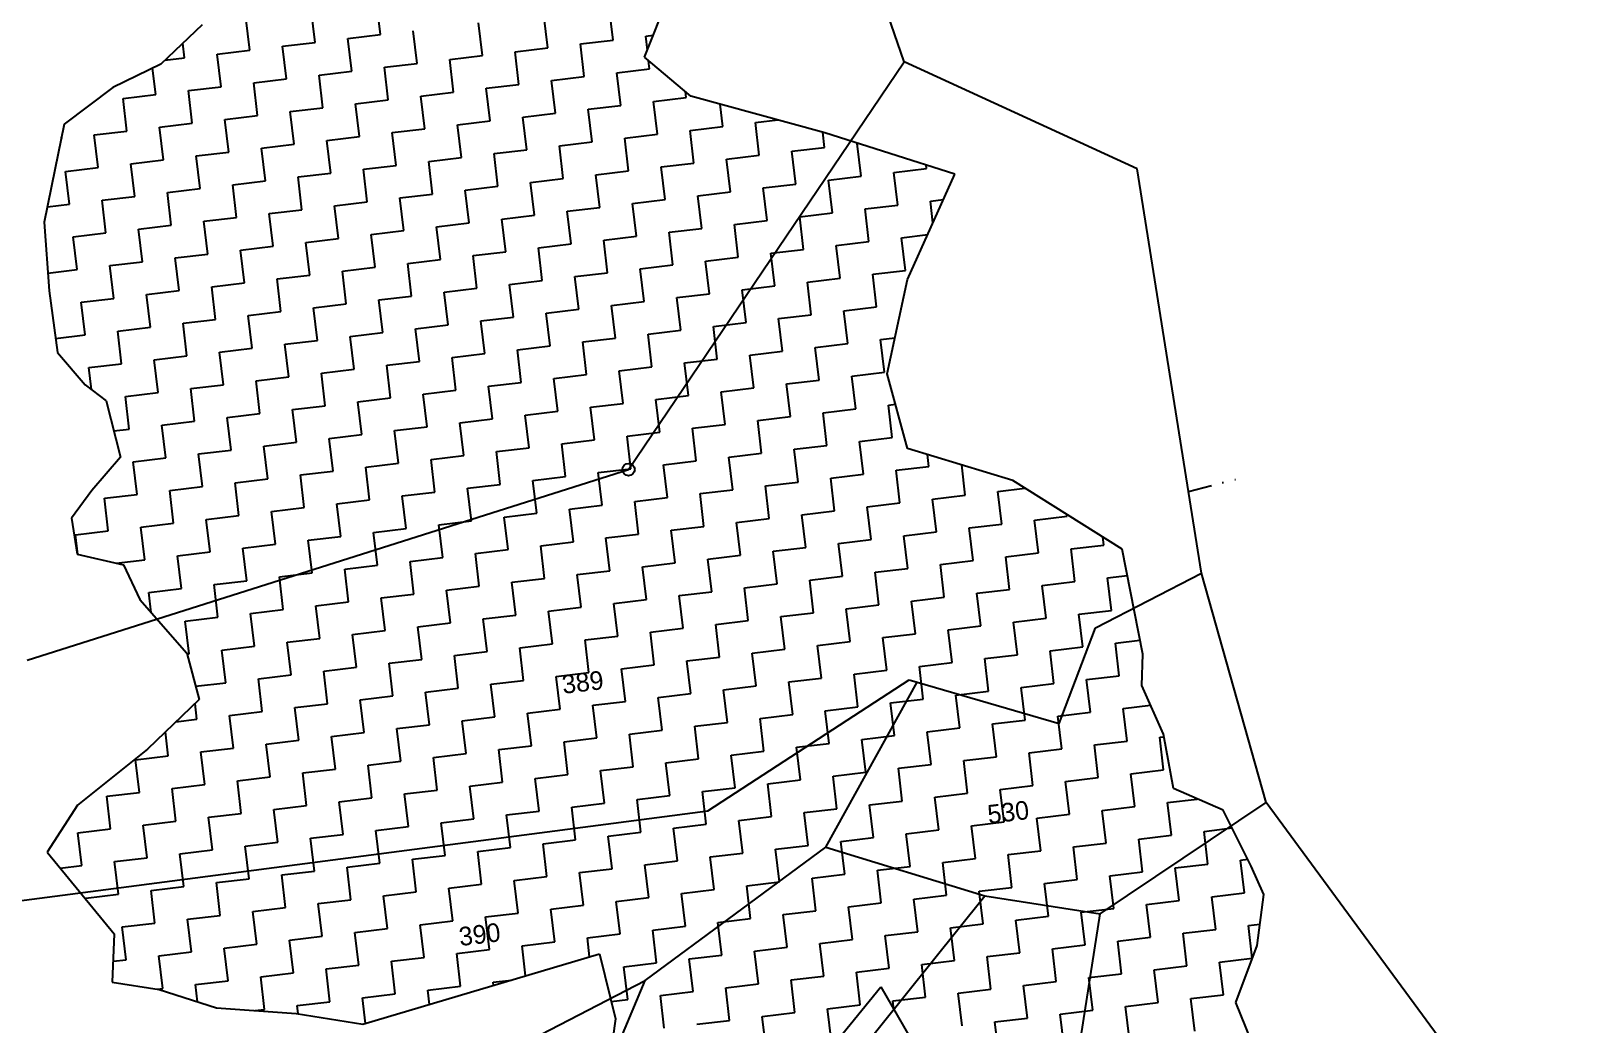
# Model space of a CAD drawing. Header units: metres. Extents: x 317022 to 318987, y 1871527 to 1873424.
# Drawn here: x 318436.3 to 318760.7, y 1873038.4 to 1873248.2 of the extents above; entities that cross this region are included whole.
import ezdxf

# ---------------------------------------------------------------- set-up
doc = ezdxf.new("R2010")
doc.units = ezdxf.units.M
doc.linetypes.add('DIVIDE', pattern=[1.25, 0.5, -0.25, 0, -0.25, 0, -0.25])
for name, color, linetype in [('POLY_HATCH', 12, 'Continuous'), ('POLY_PARCEL', 6, 'Continuous'), ('TEXT_PARCEL', 7, 'Continuous'), ('V_BOUND_LINE', 7, 'Continuous'), ('V_DIVIDE_LINE', 7, 'DIVIDE')]:
    doc.layers.add(name, color=color, linetype=linetype)
doc.styles.add('TEXT_MAP', font='')
doc.styles.get('TEXT_MAP').set_extended_font_data('Kruti Dev 050')

msp = doc.modelspace()

# ---------------------------------------------------------------- linework, layer by layer
msp.add_circle((318562.6, 1873155.57), 1.3)
at = {"layer": 'POLY_HATCH'}
for p, q in [((318565.97, 1873242.62), (318574.59, 1873264.22)), ((318472.55, 1873249.47), (318463.77, 1873241.17)), ((318575.76, 1873234.39), (318565.97, 1873242.62)), ((318463.77, 1873241.17), (318453.64, 1873236.27)), ((318453.64, 1873236.27), (318443.38, 1873228.51)), ((318604.05, 1873226.69), (318575.76, 1873234.39)), ((318443.38, 1873228.51), (318441.43, 1873218.88)), ((318631.52, 1873217.95), (318604.05, 1873226.69)), ((318441.43, 1873218.88), (318439.18, 1873207.79)), ((318621.55, 1873195.71), (318631.52, 1873217.95)), ((318439.18, 1873207.79), (318440.19, 1873193.28)), ((318617.25, 1873175.81), (318621.55, 1873195.71)), ((318440.19, 1873193.28), (318441.97, 1873180.29)), ((318441.97, 1873180.29), (318447.78, 1873173.49)), ((318621.51, 1873160.02), (318617.25, 1873175.81)), ((318447.78, 1873173.49), (318452.23, 1873170.09)), ((318452.23, 1873170.09), (318455.31, 1873158.21)), ((318455.31, 1873158.21), (318449.25, 1873151.18)), ((318643.74, 1873153.27), (318621.51, 1873160.02)), ((318666.89, 1873138.78), (318643.74, 1873153.27)), ((318449.25, 1873151.18), (318444.95, 1873145.32)), ((318444.95, 1873145.32), (318446.09, 1873137.72)), ((318671.2, 1873116.57), (318666.89, 1873138.78)), ((318446.09, 1873137.72), (318455.88, 1873135.44)), ((318455.88, 1873135.44), (318459.37, 1873128.12)), ((318459.37, 1873128.12), (318469.29, 1873116.81)), ((318469.29, 1873116.81), (318471.88, 1873107.01)), ((318671.02, 1873110.01), (318671.2, 1873116.57)), ((318675.58, 1873099.73), (318671.02, 1873110.01)), ((318471.88, 1873107.01), (318460.98, 1873096.55)), ((318677.67, 1873088.2), (318675.58, 1873099.73)), ((318460.98, 1873096.55), (318446.21, 1873084.69)), ((318688.21, 1873083.63), (318677.67, 1873088.2)), ((318446.21, 1873084.69), (318439.77, 1873074.76)), ((318694.13, 1873071.84), (318688.21, 1873083.63)), ((318439.77, 1873074.76), (318453.96, 1873057.54)), ((318696.75, 1873065.85), (318694.13, 1873071.84)), ((318695.41, 1873055.11), (318696.75, 1873065.85)), ((318453.96, 1873057.54), (318453.51, 1873047.37)), ((318690.9, 1873043.03), (318695.41, 1873055.11)), ((318506.47, 1873038.45), (318556.48, 1873053.32)), ((318556.48, 1873053.32), (318559.85, 1873039.58)), ((318453.51, 1873047.37), (318463.45, 1873045.82)), ((318463.45, 1873045.82), (318475.58, 1873041.91)), ((318605.37, 1873033.47), (318615.87, 1873046.37)), ((318615.87, 1873046.37), (318624.4, 1873031.6)), ((318475.58, 1873041.91), (318492.39, 1873040.7)), ((318695.27, 1873032.25), (318690.9, 1873043.03)), ((318492.39, 1873040.7), (318506.47, 1873038.45)), ((318559.85, 1873039.58), (318558.2, 1873027.87))]:
    msp.add_line(p, q, dxfattribs=at)
at = {"layer": 'POLY_HATCH', "linetype": 'Continuous'}
for p, q in [((318496.4, 1873245.76), (318495.58, 1873252.66)), ((318510.2, 1873247.4), (318509.38, 1873254.3)), ((318559.32, 1873246.25), (318558.5, 1873253.15)), ((318482.61, 1873244.12), (318481.78, 1873251.02)), ((318531.72, 1873242.97), (318530.9, 1873249.86)), ((318545.52, 1873244.61), (318544.7, 1873251.51)), ((318468.81, 1873242.48), (318468.44, 1873245.58)), ((318489.5, 1873244.94), (318496.4, 1873245.76)), ((318503.3, 1873246.58), (318510.2, 1873247.4)), ((318504.12, 1873239.68), (318503.3, 1873246.58)), ((318517.92, 1873241.32), (318517.1, 1873248.22)), ((318552.42, 1873245.43), (318559.32, 1873246.25)), ((318566.22, 1873247.07), (318567.82, 1873247.26)), ((318566.57, 1873244.12), (318566.22, 1873247.07)), ((318464.63, 1873241.98), (318468.81, 1873242.48)), ((318475.71, 1873243.3), (318482.61, 1873244.12)), ((318476.53, 1873236.4), (318475.71, 1873243.3)), ((318490.33, 1873238.04), (318489.5, 1873244.94)), ((318524.82, 1873242.14), (318531.72, 1873242.97)), ((318538.62, 1873243.79), (318545.52, 1873244.61)), ((318539.44, 1873236.89), (318538.62, 1873243.79)), ((318553.24, 1873238.53), (318552.42, 1873245.43)), ((318462.73, 1873234.76), (318462.06, 1873240.34)), ((318497.22, 1873238.86), (318504.12, 1873239.68)), ((318511.02, 1873240.5), (318517.92, 1873241.32)), ((318511.84, 1873233.6), (318511.02, 1873240.5)), ((318525.64, 1873235.25), (318524.82, 1873242.14)), ((318560.14, 1873239.35), (318567.04, 1873240.17)), ((318560.96, 1873232.45), (318560.14, 1873239.35)), ((318567.04, 1873240.17), (318566.83, 1873241.89)), ((318469.63, 1873235.58), (318476.53, 1873236.4)), ((318483.43, 1873237.22), (318490.33, 1873238.04)), ((318484.25, 1873230.32), (318483.43, 1873237.22)), ((318498.05, 1873231.96), (318497.22, 1873238.86)), ((318532.54, 1873236.07), (318539.44, 1873236.89)), ((318533.36, 1873229.17), (318532.54, 1873236.07)), ((318546.34, 1873237.71), (318553.24, 1873238.53)), ((318547.16, 1873230.81), (318546.34, 1873237.71)), ((318455.83, 1873233.93), (318462.73, 1873234.76)), ((318456.65, 1873227.04), (318455.83, 1873233.93)), ((318470.45, 1873228.68), (318469.63, 1873235.58)), ((318504.95, 1873232.78), (318511.84, 1873233.6)), ((318505.77, 1873225.88), (318504.95, 1873232.78)), ((318518.74, 1873234.42), (318525.64, 1873235.25)), ((318519.56, 1873227.53), (318518.74, 1873234.42)), ((318567.86, 1873233.27), (318574.76, 1873234.09)), ((318568.68, 1873226.37), (318567.86, 1873233.27)), ((318574.76, 1873234.09), (318574.61, 1873235.36)), ((318582.48, 1873228.01), (318581.92, 1873232.71)), ((318477.35, 1873229.5), (318484.25, 1873230.32)), ((318478.17, 1873222.6), (318477.35, 1873229.5)), ((318491.15, 1873231.14), (318498.05, 1873231.96)), ((318491.97, 1873224.24), (318491.15, 1873231.14)), ((318540.26, 1873229.99), (318547.16, 1873230.81)), ((318541.08, 1873223.09), (318540.26, 1873229.99)), ((318554.06, 1873231.63), (318560.96, 1873232.45)), ((318554.88, 1873224.73), (318554.06, 1873231.63)), ((318589.38, 1873228.84), (318594.11, 1873229.4)), ((318449.75, 1873226.21), (318456.65, 1873227.04)), ((318450.57, 1873219.32), (318449.75, 1873226.21)), ((318463.55, 1873227.86), (318470.45, 1873228.68)), ((318464.37, 1873220.96), (318463.55, 1873227.86)), ((318512.67, 1873226.7), (318519.56, 1873227.53)), ((318513.49, 1873219.8), (318512.67, 1873226.7)), ((318526.46, 1873228.35), (318533.36, 1873229.17)), ((318527.29, 1873221.45), (318526.46, 1873228.35)), ((318561.78, 1873225.55), (318568.68, 1873226.37)), ((318575.58, 1873227.19), (318582.48, 1873228.01)), ((318576.4, 1873220.29), (318575.58, 1873227.19)), ((318590.2, 1873221.94), (318589.38, 1873228.84)), ((318604, 1873223.58), (318603.61, 1873226.81)), ((318442.74, 1873225.38), (318442.85, 1873225.39)), ((318442.85, 1873225.39), (318442.81, 1873225.72)), ((318485.07, 1873223.42), (318491.97, 1873224.24)), ((318485.89, 1873216.52), (318485.07, 1873223.42)), ((318498.87, 1873225.06), (318505.77, 1873225.88)), ((318499.69, 1873218.16), (318498.87, 1873225.06)), ((318534.18, 1873222.27), (318541.08, 1873223.09)), ((318547.98, 1873223.91), (318554.88, 1873224.73)), ((318548.8, 1873217.01), (318547.98, 1873223.91)), ((318562.6, 1873218.65), (318561.78, 1873225.55)), ((318597.1, 1873222.76), (318604, 1873223.58)), ((318610.9, 1873224.4), (318611.16, 1873224.43)), ((318611.72, 1873217.5), (318610.9, 1873224.4)), ((318457.47, 1873220.14), (318464.37, 1873220.96)), ((318458.29, 1873213.24), (318457.47, 1873220.14)), ((318471.27, 1873221.78), (318478.17, 1873222.6)), ((318472.09, 1873214.88), (318471.27, 1873221.78)), ((318506.59, 1873218.98), (318513.49, 1873219.8)), ((318520.39, 1873220.63), (318527.29, 1873221.45)), ((318521.21, 1873213.73), (318520.39, 1873220.63)), ((318535.01, 1873215.37), (318534.18, 1873222.27)), ((318569.5, 1873219.47), (318576.4, 1873220.29)), ((318583.3, 1873221.12), (318590.2, 1873221.94)), ((318584.12, 1873214.22), (318583.3, 1873221.12)), ((318597.92, 1873215.86), (318597.1, 1873222.76)), ((318625.52, 1873219.14), (318625.43, 1873219.89)), ((318443.67, 1873218.49), (318450.57, 1873219.32)), ((318444.49, 1873211.59), (318443.67, 1873218.49)), ((318478.99, 1873215.7), (318485.89, 1873216.52)), ((318492.79, 1873217.34), (318499.69, 1873218.16)), ((318493.61, 1873210.44), (318492.79, 1873217.34)), ((318507.41, 1873212.08), (318506.59, 1873218.98)), ((318541.9, 1873216.19), (318548.8, 1873217.01)), ((318555.7, 1873217.83), (318562.6, 1873218.65)), ((318556.52, 1873210.93), (318555.7, 1873217.83)), ((318570.32, 1873212.57), (318569.5, 1873219.47)), ((318604.82, 1873216.68), (318611.72, 1873217.5)), ((318605.64, 1873209.78), (318604.82, 1873216.68)), ((318618.62, 1873218.32), (318625.52, 1873219.14)), ((318619.44, 1873211.42), (318618.62, 1873218.32)), ((318451.39, 1873212.42), (318458.29, 1873213.24)), ((318465.19, 1873214.06), (318472.09, 1873214.88)), ((318466.01, 1873207.16), (318465.19, 1873214.06)), ((318479.81, 1873208.8), (318478.99, 1873215.7)), ((318514.31, 1873212.91), (318521.21, 1873213.73)), ((318528.11, 1873214.55), (318535.01, 1873215.37)), ((318528.93, 1873207.65), (318528.11, 1873214.55)), ((318542.73, 1873209.29), (318541.9, 1873216.19)), ((318577.22, 1873213.39), (318584.12, 1873214.22)), ((318578.04, 1873206.5), (318577.22, 1873213.39)), ((318591.02, 1873215.04), (318597.92, 1873215.86)), ((318591.84, 1873208.14), (318591.02, 1873215.04)), ((318439.84, 1873211.04), (318444.49, 1873211.59)), ((318452.21, 1873205.52), (318451.39, 1873212.42)), ((318486.71, 1873209.62), (318493.61, 1873210.44)), ((318500.51, 1873211.26), (318507.41, 1873212.08)), ((318501.33, 1873204.36), (318500.51, 1873211.26)), ((318515.13, 1873206.01), (318514.31, 1873212.91)), ((318549.62, 1873210.11), (318556.52, 1873210.93)), ((318550.45, 1873203.21), (318549.62, 1873210.11)), ((318563.42, 1873211.75), (318570.32, 1873212.57)), ((318564.24, 1873204.85), (318563.42, 1873211.75)), ((318612.54, 1873210.6), (318619.44, 1873211.42)), ((318613.36, 1873203.7), (318612.54, 1873210.6)), ((318626.34, 1873212.24), (318629.11, 1873212.57)), ((318626.89, 1873207.63), (318626.34, 1873212.24)), ((318459.11, 1873206.34), (318466.01, 1873207.16)), ((318472.91, 1873207.98), (318479.81, 1873208.8)), ((318473.73, 1873201.08), (318472.91, 1873207.98)), ((318487.53, 1873202.72), (318486.71, 1873209.62)), ((318522.03, 1873206.83), (318528.93, 1873207.65)), ((318522.85, 1873199.93), (318522.03, 1873206.83)), ((318535.83, 1873208.47), (318542.73, 1873209.29)), ((318536.65, 1873201.57), (318535.83, 1873208.47)), ((318584.94, 1873207.32), (318591.84, 1873208.14)), ((318585.76, 1873200.42), (318584.94, 1873207.32)), ((318598.74, 1873208.96), (318605.64, 1873209.78)), ((318599.56, 1873202.06), (318598.74, 1873208.96)), ((318445.31, 1873204.7), (318452.21, 1873205.52)), ((318446.14, 1873197.8), (318445.31, 1873204.7)), ((318459.93, 1873199.44), (318459.11, 1873206.34)), ((318494.43, 1873203.54), (318501.33, 1873204.36)), ((318495.25, 1873196.64), (318494.43, 1873203.54)), ((318508.23, 1873205.19), (318515.13, 1873206.01)), ((318509.05, 1873198.29), (318508.23, 1873205.19)), ((318557.35, 1873204.03), (318564.24, 1873204.85)), ((318558.17, 1873197.13), (318557.35, 1873204.03)), ((318571.14, 1873205.67), (318578.04, 1873206.5)), ((318571.96, 1873198.78), (318571.14, 1873205.67)), ((318606.46, 1873202.88), (318613.36, 1873203.7)), ((318620.26, 1873204.52), (318625.79, 1873205.18)), ((318621.08, 1873197.62), (318620.26, 1873204.52)), ((318466.83, 1873200.26), (318473.73, 1873201.08)), ((318467.65, 1873193.36), (318466.83, 1873200.26)), ((318480.63, 1873201.9), (318487.53, 1873202.72)), ((318481.45, 1873195), (318480.63, 1873201.9)), ((318529.75, 1873200.75), (318536.65, 1873201.57)), ((318530.57, 1873193.85), (318529.75, 1873200.75)), ((318543.55, 1873202.39), (318550.45, 1873203.21)), ((318544.37, 1873195.49), (318543.55, 1873202.39)), ((318578.86, 1873199.6), (318585.76, 1873200.42)), ((318592.66, 1873201.24), (318599.56, 1873202.06)), ((318593.48, 1873194.34), (318592.66, 1873201.24)), ((318607.28, 1873195.98), (318606.46, 1873202.88)), ((318439.93, 1873197.06), (318446.14, 1873197.8)), ((318453.03, 1873198.62), (318459.93, 1873199.44)), ((318453.86, 1873191.72), (318453.03, 1873198.62)), ((318502.15, 1873197.46), (318509.05, 1873198.29)), ((318502.97, 1873190.57), (318502.15, 1873197.46)), ((318515.95, 1873199.11), (318522.85, 1873199.93)), ((318516.77, 1873192.21), (318515.95, 1873199.11)), ((318551.27, 1873196.31), (318558.17, 1873197.13)), ((318565.07, 1873197.95), (318571.96, 1873198.78)), ((318565.89, 1873191.06), (318565.07, 1873197.95)), ((318579.69, 1873192.7), (318578.86, 1873199.6)), ((318614.18, 1873196.8), (318621.08, 1873197.62)), ((318474.55, 1873194.18), (318481.45, 1873195)), ((318475.37, 1873187.28), (318474.55, 1873194.18)), ((318488.35, 1873195.82), (318495.25, 1873196.64)), ((318489.17, 1873188.92), (318488.35, 1873195.82)), ((318523.67, 1873193.03), (318530.57, 1873193.85)), ((318537.47, 1873194.67), (318544.37, 1873195.49)), ((318538.29, 1873187.77), (318537.47, 1873194.67)), ((318552.09, 1873189.41), (318551.27, 1873196.31)), ((318586.58, 1873193.52), (318593.48, 1873194.34)), ((318600.38, 1873195.16), (318607.28, 1873195.98)), ((318601.2, 1873188.26), (318600.38, 1873195.16)), ((318615, 1873189.9), (318614.18, 1873196.8)), ((318446.96, 1873190.9), (318453.86, 1873191.72)), ((318447.78, 1873184), (318446.96, 1873190.9)), ((318460.75, 1873192.54), (318467.65, 1873193.36)), ((318461.58, 1873185.64), (318460.75, 1873192.54)), ((318496.07, 1873189.74), (318502.97, 1873190.57)), ((318509.87, 1873191.39), (318516.77, 1873192.21)), ((318510.69, 1873184.49), (318509.87, 1873191.39)), ((318524.49, 1873186.13), (318523.67, 1873193.03)), ((318558.99, 1873190.23), (318565.89, 1873191.06)), ((318572.79, 1873191.88), (318579.69, 1873192.7)), ((318573.61, 1873184.98), (318572.79, 1873191.88)), ((318587.41, 1873186.62), (318586.58, 1873193.52)), ((318468.48, 1873186.46), (318475.37, 1873187.28)), ((318482.27, 1873188.1), (318489.17, 1873188.92)), ((318483.09, 1873181.2), (318482.27, 1873188.1)), ((318496.89, 1873182.85), (318496.07, 1873189.74)), ((318531.39, 1873186.95), (318538.29, 1873187.77)), ((318545.19, 1873188.59), (318552.09, 1873189.41)), ((318546.01, 1873181.69), (318545.19, 1873188.59)), ((318559.81, 1873183.33), (318558.99, 1873190.23)), ((318594.3, 1873187.44), (318601.2, 1873188.26)), ((318595.13, 1873180.54), (318594.3, 1873187.44)), ((318608.1, 1873189.08), (318615, 1873189.9)), ((318608.92, 1873182.18), (318608.1, 1873189.08)), ((318441.57, 1873183.26), (318447.78, 1873184)), ((318454.68, 1873184.82), (318461.58, 1873185.64)), ((318455.5, 1873177.92), (318454.68, 1873184.82)), ((318469.3, 1873179.56), (318468.48, 1873186.46)), ((318503.79, 1873183.67), (318510.69, 1873184.49)), ((318517.59, 1873185.31), (318524.49, 1873186.13)), ((318518.41, 1873178.41), (318517.59, 1873185.31)), ((318532.21, 1873180.05), (318531.39, 1873186.95)), ((318566.71, 1873184.16), (318573.61, 1873184.98)), ((318567.53, 1873177.26), (318566.71, 1873184.16)), ((318580.51, 1873185.8), (318587.41, 1873186.62)), ((318581.33, 1873178.9), (318580.51, 1873185.8)), ((318476.2, 1873180.38), (318483.09, 1873181.2)), ((318489.99, 1873182.02), (318496.89, 1873182.85)), ((318490.82, 1873175.13), (318489.99, 1873182.02)), ((318504.61, 1873176.77), (318503.79, 1873183.67)), ((318539.11, 1873180.87), (318546.01, 1873181.69)), ((318539.93, 1873173.97), (318539.11, 1873180.87)), ((318552.91, 1873182.51), (318559.81, 1873183.33)), ((318553.73, 1873175.61), (318552.91, 1873182.51)), ((318602.02, 1873181.36), (318608.92, 1873182.18)), ((318602.85, 1873174.46), (318602.02, 1873181.36)), ((318615.82, 1873183), (318618.88, 1873183.37)), ((318616.64, 1873176.1), (318615.82, 1873183)), ((318448.6, 1873177.1), (318455.5, 1873177.92)), ((318462.4, 1873178.74), (318469.3, 1873179.56)), ((318463.22, 1873171.84), (318462.4, 1873178.74)), ((318477.02, 1873173.48), (318476.2, 1873180.38)), ((318511.51, 1873177.59), (318518.41, 1873178.41)), ((318512.33, 1873170.69), (318511.51, 1873177.59)), ((318525.31, 1873179.23), (318532.21, 1873180.05)), ((318526.13, 1873172.33), (318525.31, 1873179.23)), ((318574.43, 1873178.08), (318581.33, 1873178.9)), ((318575.25, 1873171.18), (318574.43, 1873178.08)), ((318588.23, 1873179.72), (318595.13, 1873180.54)), ((318589.05, 1873172.82), (318588.23, 1873179.72)), ((318449.15, 1873172.44), (318448.6, 1873177.1)), ((318483.92, 1873174.3), (318490.82, 1873175.13)), ((318484.74, 1873167.4), (318483.92, 1873174.3)), ((318497.71, 1873175.95), (318504.61, 1873176.77)), ((318498.54, 1873169.05), (318497.71, 1873175.95)), ((318546.83, 1873174.79), (318553.73, 1873175.61)), ((318547.65, 1873167.89), (318546.83, 1873174.79)), ((318560.63, 1873176.44), (318567.53, 1873177.26)), ((318561.45, 1873169.54), (318560.63, 1873176.44)), ((318595.95, 1873173.64), (318602.85, 1873174.46)), ((318609.75, 1873175.28), (318616.64, 1873176.1)), ((318610.57, 1873168.38), (318609.75, 1873175.28)), ((318456.32, 1873171.02), (318463.22, 1873171.84)), ((318457.14, 1873164.12), (318456.32, 1873171.02)), ((318470.12, 1873172.66), (318477.02, 1873173.48)), ((318470.94, 1873165.76), (318470.12, 1873172.66)), ((318519.23, 1873171.51), (318526.13, 1873172.33)), ((318520.05, 1873164.61), (318519.23, 1873171.51)), ((318533.03, 1873173.15), (318539.93, 1873173.97)), ((318533.85, 1873166.25), (318533.03, 1873173.15)), ((318568.35, 1873170.36), (318575.25, 1873171.18)), ((318582.15, 1873172), (318589.05, 1873172.82)), ((318582.97, 1873165.1), (318582.15, 1873172)), ((318596.77, 1873166.74), (318595.95, 1873173.64)), ((318491.64, 1873168.23), (318498.54, 1873169.05)), ((318492.46, 1873161.33), (318491.64, 1873168.23)), ((318505.43, 1873169.87), (318512.33, 1873170.69)), ((318506.26, 1873162.97), (318505.43, 1873169.87)), ((318540.75, 1873167.07), (318547.65, 1873167.89)), ((318554.55, 1873168.72), (318561.45, 1873169.54)), ((318555.37, 1873161.82), (318554.55, 1873168.72)), ((318569.17, 1873163.46), (318568.35, 1873170.36)), ((318603.67, 1873167.56), (318610.57, 1873168.38)), ((318617.47, 1873169.2), (318618.98, 1873169.38)), ((318618.29, 1873162.31), (318617.47, 1873169.2)), ((318464.04, 1873164.94), (318470.94, 1873165.76)), ((318464.86, 1873158.04), (318464.04, 1873164.94)), ((318477.84, 1873166.58), (318484.74, 1873167.4)), ((318478.66, 1873159.68), (318477.84, 1873166.58)), ((318513.15, 1873163.79), (318520.05, 1873164.61)), ((318526.95, 1873165.43), (318533.85, 1873166.25)), ((318527.77, 1873158.53), (318526.95, 1873165.43)), ((318541.57, 1873160.17), (318540.75, 1873167.07)), ((318576.07, 1873164.28), (318582.97, 1873165.1)), ((318589.87, 1873165.92), (318596.77, 1873166.74)), ((318590.69, 1873159.02), (318589.87, 1873165.92)), ((318604.49, 1873160.66), (318603.67, 1873167.56)), ((318453.88, 1873163.73), (318457.14, 1873164.12)), ((318485.56, 1873160.51), (318492.46, 1873161.33)), ((318499.36, 1873162.15), (318506.26, 1873162.97)), ((318500.18, 1873155.25), (318499.36, 1873162.15)), ((318513.98, 1873156.89), (318513.15, 1873163.79)), ((318548.47, 1873160.99), (318555.37, 1873161.82)), ((318562.27, 1873162.64), (318569.17, 1873163.46)), ((318563.09, 1873155.74), (318562.27, 1873162.64)), ((318576.89, 1873157.38), (318576.07, 1873164.28)), ((318611.39, 1873161.48), (318618.29, 1873162.31)), ((318612.21, 1873154.59), (318611.39, 1873161.48)), ((318457.96, 1873157.22), (318464.86, 1873158.04)), ((318471.76, 1873158.86), (318478.66, 1873159.68)), ((318472.58, 1873151.96), (318471.76, 1873158.86)), ((318486.38, 1873153.61), (318485.56, 1873160.51)), ((318520.88, 1873157.71), (318527.77, 1873158.53)), ((318534.67, 1873159.35), (318541.57, 1873160.17)), ((318535.49, 1873152.45), (318534.67, 1873159.35)), ((318549.29, 1873154.1), (318548.47, 1873160.99)), ((318583.79, 1873158.2), (318590.69, 1873159.02)), ((318584.61, 1873151.3), (318583.79, 1873158.2)), ((318597.59, 1873159.84), (318604.49, 1873160.66)), ((318598.41, 1873152.94), (318597.59, 1873159.84)), ((318626.01, 1873156.23), (318625.71, 1873158.75)), ((318458.78, 1873150.32), (318457.96, 1873157.22)), ((318493.28, 1873154.43), (318500.18, 1873155.25)), ((318507.08, 1873156.07), (318513.98, 1873156.89)), ((318507.9, 1873149.17), (318507.08, 1873156.07)), ((318521.7, 1873150.81), (318520.88, 1873157.71)), ((318556.19, 1873154.92), (318563.09, 1873155.74)), ((318557.01, 1873148.02), (318556.19, 1873154.92)), ((318569.99, 1873156.56), (318576.89, 1873157.38)), ((318570.81, 1873149.66), (318569.99, 1873156.56)), ((318619.11, 1873155.41), (318626.01, 1873156.23)), ((318619.93, 1873148.51), (318619.11, 1873155.41)), ((318633.73, 1873150.15), (318632.97, 1873156.54)), ((318465.68, 1873151.14), (318472.58, 1873151.96)), ((318479.48, 1873152.79), (318486.38, 1873153.61)), ((318480.3, 1873145.89), (318479.48, 1873152.79)), ((318494.1, 1873147.53), (318493.28, 1873154.43)), ((318528.6, 1873151.63), (318535.49, 1873152.45)), ((318529.42, 1873144.73), (318528.6, 1873151.63)), ((318542.39, 1873153.27), (318549.29, 1873154.1)), ((318543.22, 1873146.38), (318542.39, 1873153.27)), ((318591.51, 1873152.12), (318598.41, 1873152.94)), ((318592.33, 1873145.22), (318591.51, 1873152.12)), ((318605.31, 1873153.76), (318612.21, 1873154.59)), ((318606.13, 1873146.86), (318605.31, 1873153.76)), ((318640.63, 1873150.97), (318646.33, 1873151.65)), ((318451.88, 1873149.5), (318458.78, 1873150.32)), ((318452.7, 1873142.6), (318451.88, 1873149.5)), ((318466.5, 1873144.24), (318465.68, 1873151.14)), ((318501, 1873148.35), (318507.9, 1873149.17)), ((318501.82, 1873141.45), (318501, 1873148.35)), ((318514.8, 1873149.99), (318521.7, 1873150.81)), ((318515.62, 1873143.09), (318514.8, 1873149.99)), ((318563.91, 1873148.84), (318570.81, 1873149.66)), ((318564.73, 1873141.94), (318563.91, 1873148.84)), ((318577.71, 1873150.48), (318584.61, 1873151.3)), ((318578.53, 1873143.58), (318577.71, 1873150.48)), ((318613.03, 1873147.69), (318619.93, 1873148.51)), ((318626.83, 1873149.33), (318633.73, 1873150.15)), ((318627.65, 1873142.43), (318626.83, 1873149.33)), ((318641.45, 1873144.07), (318640.63, 1873150.97)), ((318473.4, 1873145.06), (318480.3, 1873145.89)), ((318474.22, 1873138.17), (318473.4, 1873145.06)), ((318487.2, 1873146.71), (318494.1, 1873147.53)), ((318488.02, 1873139.81), (318487.2, 1873146.71)), ((318536.32, 1873145.55), (318543.22, 1873146.38)), ((318537.14, 1873138.66), (318536.32, 1873145.55)), ((318550.11, 1873147.2), (318557.01, 1873148.02)), ((318550.94, 1873140.3), (318550.11, 1873147.2)), ((318585.43, 1873144.4), (318592.33, 1873145.22)), ((318599.23, 1873146.04), (318606.13, 1873146.86)), ((318600.05, 1873139.14), (318599.23, 1873146.04)), ((318613.85, 1873140.79), (318613.03, 1873147.69)), ((318648.35, 1873144.89), (318655.25, 1873145.71)), ((318655.25, 1873145.71), (318655.2, 1873146.09)), ((318445.8, 1873141.78), (318452.7, 1873142.6)), ((318446.29, 1873137.67), (318445.8, 1873141.78)), ((318459.6, 1873143.42), (318466.5, 1873144.24)), ((318460.42, 1873136.52), (318459.6, 1873143.42)), ((318508.72, 1873142.27), (318515.62, 1873143.09)), ((318509.54, 1873135.37), (318508.72, 1873142.27)), ((318522.52, 1873143.91), (318529.42, 1873144.73)), ((318523.34, 1873137.01), (318522.52, 1873143.91)), ((318557.83, 1873141.12), (318564.73, 1873141.94)), ((318571.63, 1873142.76), (318578.53, 1873143.58)), ((318572.45, 1873135.86), (318571.63, 1873142.76)), ((318586.25, 1873137.5), (318585.43, 1873144.4)), ((318620.75, 1873141.61), (318627.65, 1873142.43)), ((318634.55, 1873143.25), (318641.45, 1873144.07)), ((318635.37, 1873136.35), (318634.55, 1873143.25)), ((318649.17, 1873137.99), (318648.35, 1873144.89)), ((318481.12, 1873138.99), (318488.02, 1873139.81)), ((318481.94, 1873132.09), (318481.12, 1873138.99)), ((318494.92, 1873140.63), (318501.82, 1873141.45)), ((318495.74, 1873133.73), (318494.92, 1873140.63)), ((318530.24, 1873137.83), (318537.14, 1873138.66)), ((318544.04, 1873139.48), (318550.94, 1873140.3)), ((318544.86, 1873132.58), (318544.04, 1873139.48)), ((318558.66, 1873134.22), (318557.83, 1873141.12)), ((318593.15, 1873138.32), (318600.05, 1873139.14)), ((318606.95, 1873139.97), (318613.85, 1873140.79)), ((318607.77, 1873133.07), (318606.95, 1873139.97)), ((318621.57, 1873134.71), (318620.75, 1873141.61)), ((318656.07, 1873138.81), (318662.97, 1873139.63)), ((318656.89, 1873131.91), (318656.07, 1873138.81)), ((318662.97, 1873139.63), (318662.76, 1873141.36)), ((318454.33, 1873135.8), (318460.42, 1873136.52)), ((318467.32, 1873137.34), (318474.22, 1873138.17)), ((318468.14, 1873130.45), (318467.32, 1873137.34)), ((318502.64, 1873134.55), (318509.54, 1873135.37)), ((318516.44, 1873136.19), (318523.34, 1873137.01)), ((318517.26, 1873129.29), (318516.44, 1873136.19)), ((318531.06, 1873130.93), (318530.24, 1873137.83)), ((318565.55, 1873135.04), (318572.45, 1873135.86)), ((318579.35, 1873136.68), (318586.25, 1873137.5)), ((318580.17, 1873129.78), (318579.35, 1873136.68)), ((318593.97, 1873131.42), (318593.15, 1873138.32)), ((318628.47, 1873135.53), (318635.37, 1873136.35)), ((318629.29, 1873128.63), (318628.47, 1873135.53)), ((318642.27, 1873137.17), (318649.17, 1873137.99)), ((318643.09, 1873130.27), (318642.27, 1873137.17)), ((318475.04, 1873131.27), (318481.94, 1873132.09)), ((318488.84, 1873132.91), (318495.74, 1873133.73)), ((318489.66, 1873126.01), (318488.84, 1873132.91)), ((318503.46, 1873127.65), (318502.64, 1873134.55)), ((318537.96, 1873131.76), (318544.86, 1873132.58)), ((318551.76, 1873133.4), (318558.66, 1873134.22)), ((318552.58, 1873126.5), (318551.76, 1873133.4)), ((318566.38, 1873128.14), (318565.55, 1873135.04)), ((318600.87, 1873132.25), (318607.77, 1873133.07)), ((318601.69, 1873125.35), (318600.87, 1873132.25)), ((318614.67, 1873133.89), (318621.57, 1873134.71)), ((318615.49, 1873126.99), (318614.67, 1873133.89)), ((318663.79, 1873132.73), (318667.96, 1873133.23)), ((318664.61, 1873125.84), (318663.79, 1873132.73)), ((318461.24, 1873129.62), (318468.14, 1873130.45)), ((318461.75, 1873125.41), (318461.24, 1873129.62)), ((318475.86, 1873124.37), (318475.04, 1873131.27)), ((318510.36, 1873128.47), (318517.26, 1873129.29)), ((318524.16, 1873130.11), (318531.06, 1873130.93)), ((318524.98, 1873123.21), (318524.16, 1873130.11)), ((318538.78, 1873124.86), (318537.96, 1873131.76)), ((318573.28, 1873128.96), (318580.17, 1873129.78)), ((318574.1, 1873122.06), (318573.28, 1873128.96)), ((318587.07, 1873130.6), (318593.97, 1873131.42)), ((318587.89, 1873123.7), (318587.07, 1873130.6)), ((318636.19, 1873129.45), (318643.09, 1873130.27)), ((318637.01, 1873122.55), (318636.19, 1873129.45)), ((318649.99, 1873131.09), (318656.89, 1873131.91)), ((318650.81, 1873124.19), (318649.99, 1873131.09)), ((318482.76, 1873125.19), (318489.66, 1873126.01)), ((318496.56, 1873126.83), (318503.46, 1873127.65)), ((318497.38, 1873119.93), (318496.56, 1873126.83)), ((318511.18, 1873121.57), (318510.36, 1873128.47)), ((318545.68, 1873125.68), (318552.58, 1873126.5)), ((318546.5, 1873118.78), (318545.68, 1873125.68)), ((318559.48, 1873127.32), (318566.38, 1873128.14)), ((318560.3, 1873120.42), (318559.48, 1873127.32)), ((318608.59, 1873126.17), (318615.49, 1873126.99)), ((318609.41, 1873119.27), (318608.59, 1873126.17)), ((318622.39, 1873127.81), (318629.29, 1873128.63)), ((318623.21, 1873120.91), (318622.39, 1873127.81)), ((318657.71, 1873125.01), (318664.61, 1873125.84)), ((318468.96, 1873123.55), (318475.86, 1873124.37)), ((318469.79, 1873116.65), (318468.96, 1873123.55)), ((318483.58, 1873118.29), (318482.76, 1873125.19)), ((318518.08, 1873122.39), (318524.98, 1873123.21)), ((318518.9, 1873115.49), (318518.08, 1873122.39)), ((318531.88, 1873124.04), (318538.78, 1873124.86)), ((318532.7, 1873117.14), (318531.88, 1873124.04)), ((318581, 1873122.88), (318587.89, 1873123.7)), ((318581.82, 1873115.98), (318581, 1873122.88)), ((318594.79, 1873124.52), (318601.69, 1873125.35)), ((318595.62, 1873117.63), (318594.79, 1873124.52)), ((318630.11, 1873121.73), (318637.01, 1873122.55)), ((318643.91, 1873123.37), (318650.81, 1873124.19)), ((318644.73, 1873116.47), (318643.91, 1873123.37)), ((318658.53, 1873118.12), (318657.71, 1873125.01)), ((318490.48, 1873119.11), (318497.38, 1873119.93)), ((318491.3, 1873112.21), (318490.48, 1873119.11)), ((318504.28, 1873120.75), (318511.18, 1873121.57)), ((318505.1, 1873113.85), (318504.28, 1873120.75)), ((318553.4, 1873119.6), (318560.3, 1873120.42)), ((318554.22, 1873112.7), (318553.4, 1873119.6)), ((318567.2, 1873121.24), (318574.1, 1873122.06)), ((318568.02, 1873114.34), (318567.2, 1873121.24)), ((318602.51, 1873118.45), (318609.41, 1873119.27)), ((318616.31, 1873120.09), (318623.21, 1873120.91)), ((318617.13, 1873113.19), (318616.31, 1873120.09)), ((318630.93, 1873114.83), (318630.11, 1873121.73)), ((318665.43, 1873118.94), (318670.62, 1873119.55)), ((318469.34, 1873116.59), (318469.79, 1873116.65)), ((318476.68, 1873117.47), (318483.58, 1873118.29)), ((318477.51, 1873110.57), (318476.68, 1873117.47)), ((318525.8, 1873116.32), (318532.7, 1873117.14)), ((318526.62, 1873109.42), (318525.8, 1873116.32)), ((318539.6, 1873117.96), (318546.5, 1873118.78)), ((318540.42, 1873111.06), (318539.6, 1873117.96)), ((318574.92, 1873115.16), (318581.82, 1873115.98)), ((318588.72, 1873116.8), (318595.62, 1873117.63)), ((318589.54, 1873109.91), (318588.72, 1873116.8)), ((318603.34, 1873111.55), (318602.51, 1873118.45)), ((318637.83, 1873115.65), (318644.73, 1873116.47)), ((318651.63, 1873117.29), (318658.53, 1873118.12)), ((318652.45, 1873110.39), (318651.63, 1873117.29)), ((318666.25, 1873112.04), (318665.43, 1873118.94)), ((318498.2, 1873113.03), (318505.1, 1873113.85)), ((318499.02, 1873106.13), (318498.2, 1873113.03)), ((318512, 1873114.67), (318518.9, 1873115.49)), ((318512.82, 1873107.77), (318512, 1873114.67)), ((318547.32, 1873111.88), (318554.22, 1873112.7)), ((318561.12, 1873113.52), (318568.02, 1873114.34)), ((318561.94, 1873106.62), (318561.12, 1873113.52)), ((318575.74, 1873108.26), (318574.92, 1873115.16)), ((318610.23, 1873112.37), (318617.13, 1873113.19)), ((318624.03, 1873114.01), (318630.93, 1873114.83)), ((318624.85, 1873107.11), (318624.03, 1873114.01)), ((318638.65, 1873108.75), (318637.83, 1873115.65)), ((318471.14, 1873109.81), (318477.51, 1873110.57)), ((318484.41, 1873111.39), (318491.3, 1873112.21)), ((318485.23, 1873104.49), (318484.41, 1873111.39)), ((318519.72, 1873108.59), (318526.62, 1873109.42)), ((318533.52, 1873110.24), (318540.42, 1873111.06)), ((318534.34, 1873103.34), (318533.52, 1873110.24)), ((318548.14, 1873104.98), (318547.32, 1873111.88)), ((318582.64, 1873109.08), (318589.54, 1873109.91)), ((318596.44, 1873110.73), (318603.34, 1873111.55)), ((318597.26, 1873103.83), (318596.44, 1873110.73)), ((318611.06, 1873105.47), (318610.23, 1873112.37)), ((318645.55, 1873109.57), (318652.45, 1873110.39)), ((318646.37, 1873102.67), (318645.55, 1873109.57)), ((318659.35, 1873111.22), (318666.25, 1873112.04)), ((318660.17, 1873104.32), (318659.35, 1873111.22)), ((318471.43, 1873102.85), (318471.03, 1873106.19)), ((318492.13, 1873105.31), (318499.02, 1873106.13)), ((318505.92, 1873106.95), (318512.82, 1873107.77)), ((318506.75, 1873100.05), (318505.92, 1873106.95)), ((318520.54, 1873101.7), (318519.72, 1873108.59)), ((318555.04, 1873105.8), (318561.94, 1873106.62)), ((318568.84, 1873107.44), (318575.74, 1873108.26)), ((318569.66, 1873100.54), (318568.84, 1873107.44)), ((318583.46, 1873102.19), (318582.64, 1873109.08)), ((318617.95, 1873106.29), (318624.85, 1873107.11)), ((318618.78, 1873099.39), (318617.95, 1873106.29)), ((318631.75, 1873107.93), (318638.65, 1873108.75)), ((318632.57, 1873101.03), (318631.75, 1873107.93)), ((318466.99, 1873102.32), (318471.43, 1873102.85)), ((318478.33, 1873103.67), (318485.23, 1873104.49)), ((318479.15, 1873096.77), (318478.33, 1873103.67)), ((318492.95, 1873098.41), (318492.13, 1873105.31)), ((318527.44, 1873102.52), (318534.34, 1873103.34)), ((318541.24, 1873104.16), (318548.14, 1873104.98)), ((318542.06, 1873097.26), (318541.24, 1873104.16)), ((318555.86, 1873098.9), (318555.04, 1873105.8)), ((318590.36, 1873103.01), (318597.26, 1873103.83)), ((318591.18, 1873096.11), (318590.36, 1873103.01)), ((318604.16, 1873104.65), (318611.06, 1873105.47)), ((318604.98, 1873097.75), (318604.16, 1873104.65)), ((318653.27, 1873103.5), (318660.17, 1873104.32)), ((318654.09, 1873096.6), (318653.27, 1873103.5)), ((318667.07, 1873105.14), (318672.88, 1873105.83)), ((318667.89, 1873098.24), (318667.07, 1873105.14)), ((318465.35, 1873095.13), (318464.75, 1873100.17)), ((318499.85, 1873099.23), (318506.75, 1873100.05)), ((318513.64, 1873100.87), (318520.54, 1873101.7)), ((318514.47, 1873093.98), (318513.64, 1873100.87)), ((318528.26, 1873095.62), (318527.44, 1873102.52)), ((318562.76, 1873099.72), (318569.66, 1873100.54)), ((318563.58, 1873092.82), (318562.76, 1873099.72)), ((318576.56, 1873101.36), (318583.46, 1873102.19)), ((318577.38, 1873094.46), (318576.56, 1873101.36)), ((318625.68, 1873100.21), (318632.57, 1873101.03)), ((318626.5, 1873093.31), (318625.68, 1873100.21)), ((318639.47, 1873101.85), (318646.37, 1873102.67)), ((318640.29, 1873094.95), (318639.47, 1873101.85)), ((318472.25, 1873095.95), (318479.15, 1873096.77)), ((318486.05, 1873097.59), (318492.95, 1873098.41)), ((318486.87, 1873090.69), (318486.05, 1873097.59)), ((318500.67, 1873092.33), (318499.85, 1873099.23)), ((318535.16, 1873096.44), (318542.06, 1873097.26)), ((318535.98, 1873089.54), (318535.16, 1873096.44)), ((318548.96, 1873098.08), (318555.86, 1873098.9)), ((318549.78, 1873091.18), (318548.96, 1873098.08)), ((318598.08, 1873096.93), (318604.98, 1873097.75)), ((318598.9, 1873090.03), (318598.08, 1873096.93)), ((318611.88, 1873098.57), (318618.78, 1873099.39)), ((318612.7, 1873091.67), (318611.88, 1873098.57)), ((318647.19, 1873095.78), (318654.09, 1873096.6)), ((318660.99, 1873097.42), (318667.89, 1873098.24)), ((318661.81, 1873090.52), (318660.99, 1873097.42)), ((318674.79, 1873099.06), (318675.68, 1873099.17)), ((318675.61, 1873092.16), (318674.79, 1873099.06)), ((318458.45, 1873094.31), (318465.35, 1873095.13)), ((318459.27, 1873087.41), (318458.45, 1873094.31)), ((318473.07, 1873089.05), (318472.25, 1873095.95)), ((318507.57, 1873093.15), (318514.47, 1873093.98)), ((318508.39, 1873086.26), (318507.57, 1873093.15)), ((318521.36, 1873094.8), (318528.26, 1873095.62)), ((318522.19, 1873087.9), (318521.36, 1873094.8)), ((318570.48, 1873093.64), (318577.38, 1873094.46)), ((318571.3, 1873086.74), (318570.48, 1873093.64)), ((318584.28, 1873095.29), (318591.18, 1873096.11)), ((318585.1, 1873088.39), (318584.28, 1873095.29)), ((318619.6, 1873092.49), (318626.5, 1873093.31)), ((318633.4, 1873094.13), (318640.29, 1873094.95)), ((318634.22, 1873087.23), (318633.4, 1873094.13)), ((318648.02, 1873088.88), (318647.19, 1873095.78)), ((318479.97, 1873089.87), (318486.87, 1873090.69)), ((318480.79, 1873082.97), (318479.97, 1873089.87)), ((318493.77, 1873091.51), (318500.67, 1873092.33)), ((318494.59, 1873084.61), (318493.77, 1873091.51)), ((318542.88, 1873090.36), (318549.78, 1873091.18)), ((318543.7, 1873083.46), (318542.88, 1873090.36)), ((318556.68, 1873092), (318563.58, 1873092.82)), ((318557.5, 1873085.1), (318556.68, 1873092)), ((318592, 1873089.21), (318598.9, 1873090.03)), ((318605.8, 1873090.85), (318612.7, 1873091.67)), ((318606.62, 1873083.95), (318605.8, 1873090.85)), ((318620.42, 1873085.59), (318619.6, 1873092.49)), ((318654.91, 1873089.7), (318661.81, 1873090.52)), ((318668.71, 1873091.34), (318675.61, 1873092.16)), ((318669.53, 1873084.44), (318668.71, 1873091.34)), ((318452.37, 1873086.59), (318459.27, 1873087.41)), ((318466.17, 1873088.23), (318473.07, 1873089.05)), ((318466.99, 1873081.33), (318466.17, 1873088.23)), ((318515.29, 1873087.08), (318522.19, 1873087.9)), ((318516.11, 1873080.18), (318515.29, 1873087.08)), ((318529.08, 1873088.72), (318535.98, 1873089.54)), ((318529.91, 1873081.82), (318529.08, 1873088.72)), ((318564.4, 1873085.92), (318571.3, 1873086.74)), ((318578.2, 1873087.57), (318585.1, 1873088.39)), ((318579.02, 1873080.67), (318578.2, 1873087.57)), ((318592.82, 1873082.31), (318592, 1873089.21)), ((318627.32, 1873086.41), (318634.22, 1873087.23)), ((318641.12, 1873088.05), (318648.02, 1873088.88)), ((318641.94, 1873081.16), (318641.12, 1873088.05)), ((318655.74, 1873082.8), (318654.91, 1873089.7)), ((318453.19, 1873079.69), (318452.37, 1873086.59)), ((318487.69, 1873083.79), (318494.59, 1873084.61)), ((318488.51, 1873076.89), (318487.69, 1873083.79)), ((318501.49, 1873085.43), (318508.39, 1873086.26)), ((318502.31, 1873078.53), (318501.49, 1873085.43)), ((318536.81, 1873082.64), (318543.7, 1873083.46)), ((318550.6, 1873084.28), (318557.5, 1873085.1)), ((318551.42, 1873077.38), (318550.6, 1873084.28)), ((318565.22, 1873079.02), (318564.4, 1873085.92)), ((318599.72, 1873083.13), (318606.62, 1873083.95)), ((318613.52, 1873084.77), (318620.42, 1873085.59)), ((318614.34, 1873077.87), (318613.52, 1873084.77)), ((318628.14, 1873079.51), (318627.32, 1873086.41)), ((318662.63, 1873083.62), (318669.53, 1873084.44)), ((318663.46, 1873076.72), (318662.63, 1873083.62)), ((318676.43, 1873085.26), (318682.72, 1873086.01)), ((318677.25, 1873078.36), (318676.43, 1873085.26)), ((318460.09, 1873080.51), (318466.99, 1873081.33)), ((318460.91, 1873073.61), (318460.09, 1873080.51)), ((318473.89, 1873082.15), (318480.79, 1873082.97)), ((318474.71, 1873075.25), (318473.89, 1873082.15)), ((318509.21, 1873079.36), (318516.11, 1873080.18)), ((318523.01, 1873081), (318529.91, 1873081.82)), ((318523.83, 1873074.1), (318523.01, 1873081)), ((318537.63, 1873075.74), (318536.81, 1873082.64)), ((318572.12, 1873079.85), (318579.02, 1873080.67)), ((318585.92, 1873081.49), (318592.82, 1873082.31)), ((318586.74, 1873074.59), (318585.92, 1873081.49)), ((318600.54, 1873076.23), (318599.72, 1873083.13)), ((318635.04, 1873080.33), (318641.94, 1873081.16)), ((318635.86, 1873073.44), (318635.04, 1873080.33)), ((318648.84, 1873081.98), (318655.74, 1873082.8)), ((318649.66, 1873075.08), (318648.84, 1873081.98)), ((318446.29, 1873078.87), (318453.19, 1873079.69)), ((318447.11, 1873071.97), (318446.29, 1873078.87)), ((318481.61, 1873076.07), (318488.51, 1873076.89)), ((318495.41, 1873077.71), (318502.31, 1873078.53)), ((318496.23, 1873070.81), (318495.41, 1873077.71)), ((318510.03, 1873072.46), (318509.21, 1873079.36)), ((318544.53, 1873076.56), (318551.42, 1873077.38)), ((318558.32, 1873078.2), (318565.22, 1873079.02)), ((318559.15, 1873071.3), (318558.32, 1873078.2)), ((318572.94, 1873072.95), (318572.12, 1873079.85)), ((318607.44, 1873077.05), (318614.34, 1873077.87)), ((318608.26, 1873070.15), (318607.44, 1873077.05)), ((318621.24, 1873078.69), (318628.14, 1873079.51)), ((318622.06, 1873071.79), (318621.24, 1873078.69)), ((318670.35, 1873077.54), (318677.25, 1873078.36)), ((318671.18, 1873070.64), (318670.35, 1873077.54)), ((318684.15, 1873079.18), (318690.09, 1873079.89)), ((318684.97, 1873072.28), (318684.15, 1873079.18)), ((318467.81, 1873074.43), (318474.71, 1873075.25)), ((318468.63, 1873067.53), (318467.81, 1873074.43)), ((318482.43, 1873069.17), (318481.61, 1873076.07)), ((318516.93, 1873073.28), (318523.83, 1873074.1)), ((318530.73, 1873074.92), (318537.63, 1873075.74)), ((318531.55, 1873068.02), (318530.73, 1873074.92)), ((318545.35, 1873069.66), (318544.53, 1873076.56)), ((318579.84, 1873073.77), (318586.74, 1873074.59)), ((318580.66, 1873066.87), (318579.84, 1873073.77)), ((318593.64, 1873075.41), (318600.54, 1873076.23)), ((318594.46, 1873068.51), (318593.64, 1873075.41)), ((318642.76, 1873074.26), (318649.66, 1873075.08)), ((318643.58, 1873067.36), (318642.76, 1873074.26)), ((318656.56, 1873075.9), (318663.46, 1873076.72)), ((318657.38, 1873069), (318656.56, 1873075.9)), ((318442.52, 1873071.42), (318447.11, 1873071.97)), ((318454.01, 1873072.79), (318460.91, 1873073.61)), ((318454.83, 1873065.89), (318454.01, 1873072.79)), ((318489.33, 1873069.99), (318496.23, 1873070.81)), ((318503.13, 1873071.64), (318510.03, 1873072.46)), ((318503.95, 1873064.74), (318503.13, 1873071.64)), ((318517.75, 1873066.38), (318516.93, 1873073.28)), ((318552.25, 1873070.48), (318559.15, 1873071.3)), ((318553.07, 1873063.58), (318552.25, 1873070.48)), ((318566.04, 1873072.12), (318572.94, 1873072.95)), ((318566.87, 1873065.23), (318566.04, 1873072.12)), ((318615.16, 1873070.97), (318622.06, 1873071.79)), ((318615.98, 1873064.07), (318615.16, 1873070.97)), ((318628.96, 1873072.61), (318635.86, 1873073.44)), ((318629.78, 1873065.72), (318628.96, 1873072.61)), ((318664.28, 1873069.82), (318671.18, 1873070.64)), ((318678.08, 1873071.46), (318684.97, 1873072.28)), ((318678.9, 1873064.56), (318678.08, 1873071.46)), ((318691.87, 1873073.1), (318693.41, 1873073.29)), ((318692.69, 1873066.2), (318691.87, 1873073.1)), ((318461.73, 1873066.71), (318468.63, 1873067.53)), ((318475.53, 1873068.35), (318482.43, 1873069.17)), ((318476.35, 1873061.45), (318475.53, 1873068.35)), ((318490.15, 1873063.09), (318489.33, 1873069.99)), ((318524.65, 1873067.2), (318531.55, 1873068.02)), ((318525.47, 1873060.3), (318524.65, 1873067.2)), ((318538.45, 1873068.84), (318545.35, 1873069.66)), ((318539.27, 1873061.94), (318538.45, 1873068.84)), ((318587.56, 1873067.69), (318594.46, 1873068.51)), ((318588.38, 1873060.79), (318587.56, 1873067.69)), ((318601.36, 1873069.33), (318608.26, 1873070.15)), ((318602.18, 1873062.43), (318601.36, 1873069.33)), ((318636.68, 1873066.54), (318643.58, 1873067.36)), ((318650.48, 1873068.18), (318657.38, 1873069)), ((318651.3, 1873061.28), (318650.48, 1873068.18)), ((318665.1, 1873062.92), (318664.28, 1873069.82)), ((318447.94, 1873065.07), (318454.83, 1873065.89)), ((318447.97, 1873064.82), (318447.94, 1873065.07)), ((318462.55, 1873059.81), (318461.73, 1873066.71)), ((318497.05, 1873063.92), (318503.95, 1873064.74)), ((318497.87, 1873057.02), (318497.05, 1873063.92)), ((318510.85, 1873065.56), (318517.75, 1873066.38)), ((318511.67, 1873058.66), (318510.85, 1873065.56)), ((318559.97, 1873064.4), (318566.87, 1873065.23)), ((318560.79, 1873057.51), (318559.97, 1873064.4)), ((318573.76, 1873066.05), (318580.66, 1873066.87)), ((318574.59, 1873059.15), (318573.76, 1873066.05)), ((318609.08, 1873063.25), (318615.98, 1873064.07)), ((318622.88, 1873064.89), (318629.78, 1873065.72)), ((318623.7, 1873057.99), (318622.88, 1873064.89)), ((318637.5, 1873059.64), (318636.68, 1873066.54)), ((318672, 1873063.74), (318678.9, 1873064.56)), ((318685.8, 1873065.38), (318692.69, 1873066.2)), ((318686.62, 1873058.48), (318685.8, 1873065.38)), ((318469.45, 1873060.63), (318476.35, 1873061.45)), ((318483.25, 1873062.27), (318490.15, 1873063.09)), ((318484.07, 1873055.37), (318483.25, 1873062.27)), ((318532.37, 1873061.12), (318539.27, 1873061.94)), ((318533.19, 1873054.22), (318532.37, 1873061.12)), ((318546.17, 1873062.76), (318553.07, 1873063.58)), ((318546.99, 1873055.86), (318546.17, 1873062.76)), ((318581.48, 1873059.97), (318588.38, 1873060.79)), ((318595.28, 1873061.61), (318602.18, 1873062.43)), ((318596.1, 1873054.71), (318595.28, 1873061.61)), ((318609.9, 1873056.35), (318609.08, 1873063.25)), ((318644.4, 1873060.46), (318651.3, 1873061.28)), ((318658.2, 1873062.1), (318665.1, 1873062.92)), ((318659.02, 1873055.2), (318658.2, 1873062.1)), ((318672.82, 1873056.84), (318672, 1873063.74)), ((318455.66, 1873058.99), (318462.55, 1873059.81)), ((318456.48, 1873052.09), (318455.66, 1873058.99)), ((318470.28, 1873053.73), (318469.45, 1873060.63)), ((318504.77, 1873057.84), (318511.67, 1873058.66)), ((318505.59, 1873050.94), (318504.77, 1873057.84)), ((318518.57, 1873059.48), (318525.47, 1873060.3)), ((318519.39, 1873052.58), (318518.57, 1873059.48)), ((318553.89, 1873056.68), (318560.79, 1873057.51)), ((318567.69, 1873058.33), (318574.59, 1873059.15)), ((318568.51, 1873051.43), (318567.69, 1873058.33)), ((318582.31, 1873053.07), (318581.48, 1873059.97)), ((318616.8, 1873057.17), (318623.7, 1873057.99)), ((318630.6, 1873058.82), (318637.5, 1873059.64)), ((318631.42, 1873051.92), (318630.6, 1873058.82)), ((318645.22, 1873053.56), (318644.4, 1873060.46)), ((318679.72, 1873057.66), (318686.62, 1873058.48)), ((318680.54, 1873050.76), (318679.72, 1873057.66)), ((318693.52, 1873059.31), (318695.97, 1873059.6)), ((318694.34, 1873052.41), (318693.52, 1873059.31)), ((318477.17, 1873054.55), (318484.07, 1873055.37)), ((318478, 1873047.65), (318477.17, 1873054.55)), ((318490.97, 1873056.19), (318497.87, 1873057.02)), ((318491.79, 1873049.3), (318490.97, 1873056.19)), ((318526.29, 1873053.4), (318533.19, 1873054.22)), ((318540.09, 1873055.04), (318546.99, 1873055.86)), ((318540.85, 1873048.67), (318540.09, 1873055.04)), ((318554.36, 1873052.69), (318553.89, 1873056.68)), ((318589.21, 1873053.89), (318596.1, 1873054.71)), ((318603, 1873055.53), (318609.9, 1873056.35)), ((318603.82, 1873048.63), (318603, 1873055.53)), ((318617.62, 1873050.27), (318616.8, 1873057.17)), ((318652.12, 1873054.38), (318659.02, 1873055.2)), ((318652.94, 1873047.48), (318652.12, 1873054.38)), ((318665.92, 1873056.02), (318672.82, 1873056.84)), ((318666.74, 1873049.12), (318665.92, 1873056.02)), ((318453.7, 1873051.76), (318456.48, 1873052.09)), ((318463.38, 1873052.91), (318470.28, 1873053.73)), ((318464.2, 1873046.01), (318463.38, 1873052.91)), ((318498.69, 1873050.12), (318505.59, 1873050.94)), ((318512.49, 1873051.76), (318519.39, 1873052.58)), ((318513.31, 1873044.86), (318512.49, 1873051.76)), ((318527.11, 1873046.5), (318526.29, 1873053.4)), ((318561.61, 1873050.61), (318568.51, 1873051.43)), ((318575.41, 1873052.25), (318582.31, 1873053.07)), ((318576.23, 1873045.35), (318575.41, 1873052.25)), ((318590.03, 1873046.99), (318589.21, 1873053.89)), ((318624.52, 1873051.1), (318631.42, 1873051.92)), ((318625.34, 1873044.2), (318624.52, 1873051.1)), ((318638.32, 1873052.74), (318645.22, 1873053.56)), ((318639.14, 1873045.84), (318638.32, 1873052.74)), ((318687.44, 1873051.59), (318694.34, 1873052.41)), ((318688.26, 1873044.69), (318687.44, 1873051.59)), ((318484.89, 1873048.47), (318491.79, 1873049.3)), ((318485.72, 1873041.58), (318484.89, 1873048.47)), ((318499.51, 1873043.22), (318498.69, 1873050.12)), ((318534.01, 1873047.32), (318537.85, 1873047.78)), ((318562.43, 1873043.71), (318561.61, 1873050.61)), ((318596.93, 1873047.81), (318603.82, 1873048.63)), ((318597.75, 1873040.91), (318596.93, 1873047.81)), ((318610.72, 1873049.45), (318617.62, 1873050.27)), ((318611.55, 1873042.55), (318610.72, 1873049.45)), ((318659.84, 1873048.3), (318666.74, 1873049.12)), ((318660.66, 1873041.4), (318659.84, 1873048.3)), ((318673.64, 1873049.94), (318680.54, 1873050.76)), ((318674.46, 1873043.04), (318673.64, 1873049.94)), ((318463.08, 1873045.88), (318464.2, 1873046.01)), ((318471.1, 1873046.83), (318478, 1873047.65)), ((318471.53, 1873043.22), (318471.1, 1873046.83)), ((318506.41, 1873044.04), (318513.31, 1873044.86)), ((318520.21, 1873045.68), (318527.11, 1873046.5)), ((318520.57, 1873042.64), (318520.21, 1873045.68)), ((318534.09, 1873046.66), (318534.01, 1873047.32)), ((318569.33, 1873044.53), (318576.23, 1873045.35)), ((318570.15, 1873037.63), (318569.33, 1873044.53)), ((318583.13, 1873046.17), (318590.03, 1873046.99)), ((318583.95, 1873039.27), (318583.13, 1873046.17)), ((318632.24, 1873045.02), (318639.14, 1873045.84)), ((318633.06, 1873038.12), (318632.24, 1873045.02)), ((318646.04, 1873046.66), (318652.94, 1873047.48)), ((318646.86, 1873039.76), (318646.04, 1873046.66)), ((318681.36, 1873043.86), (318688.26, 1873044.69)), ((318483.65, 1873041.33), (318485.72, 1873041.58)), ((318492.61, 1873042.4), (318499.51, 1873043.22)), ((318492.83, 1873040.63), (318492.61, 1873042.4)), ((318507.06, 1873038.63), (318506.41, 1873044.04)), ((318558.94, 1873043.29), (318562.43, 1873043.71)), ((318604.65, 1873041.73), (318611.55, 1873042.55)), ((318605.47, 1873034.83), (318604.65, 1873041.73)), ((318618.44, 1873043.38), (318625.34, 1873044.2)), ((318618.66, 1873041.54), (318618.44, 1873043.38)), ((318653.76, 1873040.58), (318660.66, 1873041.4)), ((318667.56, 1873042.22), (318674.46, 1873043.04)), ((318668.38, 1873035.32), (318667.56, 1873042.22)), ((318682.18, 1873036.97), (318681.36, 1873043.86)), ((318577.05, 1873038.45), (318583.95, 1873039.27)), ((318590.85, 1873040.09), (318597.75, 1873040.91)), ((318591.67, 1873033.19), (318590.85, 1873040.09)), ((318639.96, 1873038.94), (318646.86, 1873039.76)), ((318640.78, 1873032.04), (318639.96, 1873038.94)), ((318654.58, 1873033.68), (318653.76, 1873040.58))]:
    msp.add_line(p, q, dxfattribs=at)
at = {"layer": 'POLY_PARCEL'}
for p, q in [((318562.6, 1873155.57), (318620.83, 1873241.64)), ((318435.54, 1873115.31), (318562.6, 1873155.57)), ((318661.21, 1873122.18), (318683.63, 1873133.68)), ((318653.53, 1873101.95), (318661.21, 1873122.18)), ((318579.36, 1873083.51), (318621.86, 1873111.15)), ((318604.26, 1873075.82), (318623.54, 1873110.69)), ((318621.86, 1873111.15), (318623.54, 1873110.69)), ((318623.54, 1873110.69), (318653.53, 1873101.95)), ((318427.99, 1873063.77), (318579.36, 1873083.51)), ((318662.18, 1873061.74), (318697.31, 1873085.24)), ((318566.1, 1873047.67), (318604.26, 1873075.82)), ((318604.26, 1873075.82), (318637.84, 1873065.55)), ((318607.95, 1873028.36), (318637.84, 1873065.55)), ((318637.84, 1873065.55), (318662.18, 1873061.74)), ((318655.61, 1873019.72), (318662.18, 1873061.74)), ((318484.67, 1873005.71), (318566.1, 1873047.67)), ((318525.77, 1872951.78), (318566.1, 1873047.67))]:
    msp.add_line(p, q, dxfattribs=at)
at = {"layer": 'V_BOUND_LINE'}
for p, q in [((318620.83, 1873241.64), (318609.78, 1873273.69)), ((318670.04, 1873219.03), (318620.83, 1873241.64)), ((318683.63, 1873133.68), (318670.04, 1873219.03)), ((318697.31, 1873085.24), (318683.63, 1873133.68)), ((318779.99, 1872972.94), (318697.31, 1873085.24))]:
    msp.add_line(p, q, dxfattribs=at)
at = {"layer": 'V_DIVIDE_LINE', "ltscale": 10}
msp.add_line((318680.88, 1873150.96), (318692.19, 1873153.83), dxfattribs=at)

# ---------------------------------------------------------------- texts
at = {"layer": 'TEXT_PARCEL', "style": 'TEXT_MAP'}
for s, p in [('389', (318548.78, 1873108.2)), ('530', (318638.66, 1873080.77)), ('390', (318527, 1873054.96))]:
    msp.add_text(s, height=3.939, rotation=6.7859, dxfattribs=at).set_placement(p)

doc.saveas('drawing.dxf')
